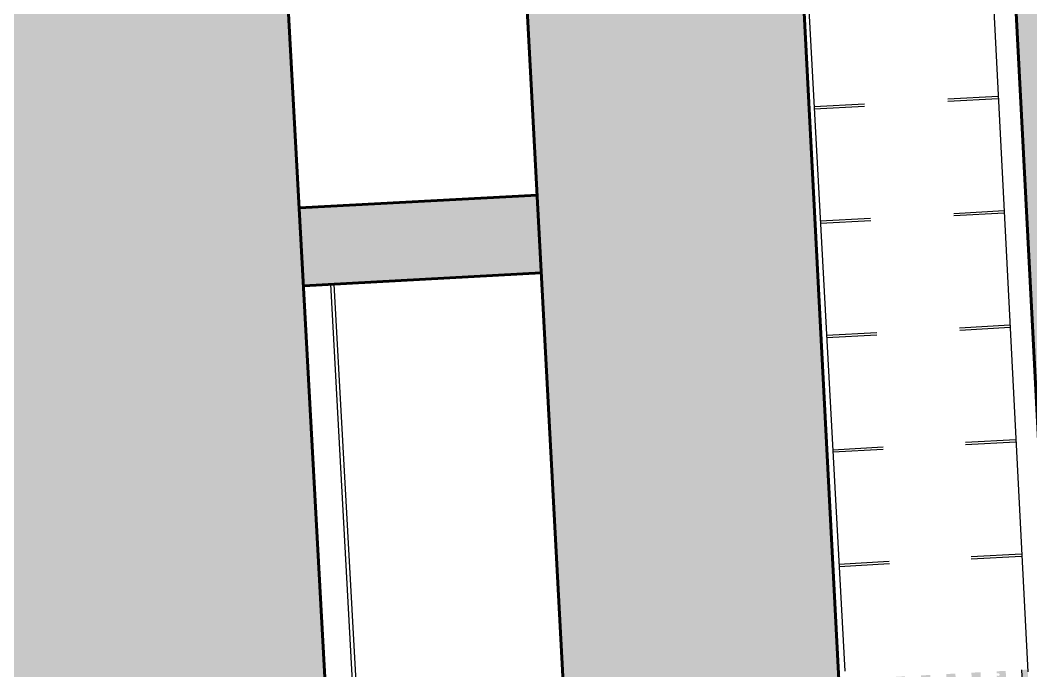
# Model space of a CAD drawing. Header units: millimetres. Extents: x 34038 to 35840, y 10511 to 10922.
# Drawn here: x 35574.67 to 35618.8, y 10799.68 to 10828.08 of the extents above; entities that cross this region are included whole.
import ezdxf

# ---------------------------------------------------------------- set-up
doc = ezdxf.new("R2010")
doc.units = ezdxf.units.MM
for name, color, linetype in [('GUIA', 7, 'Continuous'), ('MANTER', 150, 'Continuous'), ('PINTURA BRANCA', 7, 'Continuous')]:
    doc.layers.add(name, color=color, linetype=linetype)
doc.layers.add('PROJEÇÃO DAS EDIFICAÇÕES', color=4, linetype='Continuous', lineweight=60)

msp = doc.modelspace()

# ---------------------------------------------------------------- hatches: boundary and pattern name
at = {"layer": 'MANTER'}
h = msp.add_hatch(color=170, dxfattribs=at)
h.dxf.hatch_style = 1
h.paths.add_polyline_path([(35652.692, 10857.152), (35616.743, 10855.437), (35619.667, 10799.684), (35632.272, 10800.297), (35631.573, 10814.68), (35632.172, 10814.709), (35630.846, 10841.994), (35639.569, 10842.41), (35640.881, 10815.407), (35641.441, 10815.434), (35642.188, 10800.853), (35655.705, 10801.507)])
h = msp.add_hatch(color=170, dxfattribs=at)
h.dxf.hatch_style = 1
h.paths.add_polyline_path([(35607.907, 10847.748), (35598.049, 10847.325), (35598.323, 10842.234), (35595.087, 10842.06), (35594.798, 10847.335), (35584.918, 10846.794), (35585.195, 10841.644), (35583.875, 10841.58), (35583.635, 10846.484), (35571.663, 10845.898), (35571.927, 10840.994), (35571.576, 10840.978), (35573.997, 10796.763), (35588.077, 10797.52), (35586.125, 10833.166), (35596.527, 10833.726), (35598.443, 10798.077), (35610.445, 10798.722)])
h = msp.add_hatch(color=170, dxfattribs=at)
h.dxf.hatch_style = 1
h.paths.add_polyline_path([(35597.241, 10820.445), (35586.852, 10819.886), (35587.038, 10816.491), (35597.423, 10817.05)])
at = {"layer": 'PINTURA BRANCA'}
h = msp.add_hatch(color=256, dxfattribs=at)
h.paths.add_polyline_path([(35611.137, 10798.895), (35610.737, 10798.874), (35610.743, 10798.775), (35611.142, 10798.796)])
h.paths.add_polyline_path([(35612.246, 10798.755), (35611.847, 10798.734), (35611.912, 10797.542), (35612.311, 10797.564)])
h.paths.add_polyline_path([(35620.114, 10795.882), (35620.105, 10796.044, -0.02977), (35619.674, 10796.613), (35619.684, 10796.421, 0.028282)])
h.paths.add_polyline_path([(35619.746, 10795.285), (35620.145, 10795.307), (35620.114, 10795.882, -0.028282), (35619.684, 10796.421)])
h.paths.add_polyline_path([(35618.9, 10797.941, -0.013093), (35618.803, 10798.246), (35618.484, 10798.229), (35618.648, 10795.225), (35619.047, 10795.247)])
h.paths.add_polyline_path([(35617.785, 10798.193), (35617.48, 10798.177, -0.301511), (35617.414, 10798.174), (35617.385, 10798.173), (35617.549, 10795.165), (35617.949, 10795.187)])
h.paths.add_polyline_path([(35616.451, 10795.105), (35616.85, 10795.127), (35616.686, 10798.136), (35616.548, 10798.129), (35616.476, 10799.521), (35616.611, 10799.528), (35616.606, 10799.62), (35616.206, 10799.599)])
h.paths.add_polyline_path([(35615.352, 10795.046), (35615.752, 10795.067), (35615.507, 10799.561), (35615.108, 10799.539)])
h.paths.add_polyline_path([(35614.409, 10799.501), (35614.009, 10799.479), (35614.254, 10794.986), (35614.654, 10795.007)])
h.paths.add_polyline_path([(35613.31, 10799.441), (35612.911, 10799.419), (35613.156, 10794.926), (35613.555, 10794.948)])
h.paths.add_polyline_path([(35612.316, 10797.464), (35611.917, 10797.442), (35612.057, 10794.866), (35612.457, 10794.888)])
h.paths.add_polyline_path([(35610.959, 10794.806), (35611.358, 10794.828), (35611.218, 10797.406), (35610.818, 10797.386)])
h.paths.add_polyline_path([(35611.148, 10798.696), (35610.825, 10798.679, -0.023646), (35610.779, 10798.104), (35610.813, 10797.483), (35611.213, 10797.504)])
h.paths.add_polyline_path([(35611.114, 10799.321), (35610.714, 10799.3), (35610.737, 10798.874), (35611.137, 10798.895)])
h.paths.add_polyline_path([(35611.148, 10798.696), (35611.142, 10798.796), (35610.743, 10798.775), (35610.779, 10798.104, 0.023646), (35610.825, 10798.679)])
h.paths.add_polyline_path([(35611.218, 10797.406), (35611.213, 10797.504), (35610.813, 10797.483), (35610.818, 10797.386)])
h.paths.add_polyline_path([(35611.912, 10797.542), (35611.917, 10797.442), (35612.316, 10797.464), (35612.311, 10797.564)])
h.paths.add_polyline_path([(35611.841, 10798.834), (35611.847, 10798.734), (35612.246, 10798.755), (35612.241, 10798.855)])
h.paths.add_polyline_path([(35611.836, 10798.931), (35611.841, 10798.834), (35612.241, 10798.855), (35612.235, 10798.952)])
h.paths.add_polyline_path([(35612.235, 10798.952), (35612.212, 10799.381), (35611.813, 10799.359), (35611.836, 10798.931)])
h.paths.add_polyline_path([(35616.581, 10799.426), (35616.616, 10799.428), (35616.611, 10799.528), (35616.476, 10799.521), (35616.548, 10798.129), (35616.686, 10798.136), (35616.681, 10798.236), (35616.643, 10798.234)], flags=17)
h.paths.add_polyline_path([(35616.616, 10799.428), (35616.581, 10799.426), (35616.643, 10798.234), (35616.681, 10798.236)], flags=16)
h.paths.add_polyline_path([(35617.504, 10798.226, -0.237732), (35617.48, 10798.177), (35617.785, 10798.193), (35617.715, 10799.485), (35617.413, 10799.469, -0.301511), (35617.347, 10799.466), (35617.315, 10799.464), (35617.38, 10798.272), (35617.409, 10798.274, -0.301511), (35617.475, 10798.277, -0.265118)])
h.paths.add_polyline_path([(35617.709, 10799.585), (35617.704, 10799.68), (35617.305, 10799.659), (35617.31, 10799.564), (35617.342, 10799.566, -0.301511), (35617.408, 10799.569)])
h.paths.add_polyline_path([(35617.715, 10799.485), (35617.709, 10799.585), (35617.408, 10799.569, -0.265118), (35617.438, 10799.518, -0.237732), (35617.413, 10799.469)])
h.paths.add_polyline_path([(35618.883, 10798.25), (35618.878, 10798.347, -0.054485), (35618.669, 10799.634), (35618.408, 10799.621), (35618.484, 10798.229)])
h.paths.add_polyline_path([(35618.403, 10799.718), (35618.408, 10799.621), (35618.669, 10799.634, -0.000944), (35618.668, 10799.657), (35618.664, 10799.733)])
h.paths.add_polyline_path([(35610.185, 10796.147, -0.030275), (35609.819, 10795.511), (35609.861, 10794.746), (35610.26, 10794.768)])
h.paths.add_polyline_path([(35609.81, 10795.682), (35609.819, 10795.511, 0.030275), (35610.185, 10796.147), (35610.174, 10796.353, -0.031857)])

# ---------------------------------------------------------------- linework, layer by layer
at = {"ltscale": 5}
for p, q in [((35589.253, 10797.982), (35588.236, 10816.556)), ((35589.395, 10798.141), (35588.386, 10816.564))]:
    msp.add_line(p, q, dxfattribs=at)
at = {"layer": 'GUIA'}
msp.add_line((35615.574, 10859.653), (35618.669, 10799.633), dxfattribs=at)
at = {"layer": 'MANTER'}
for points in [[(35642.187, 10800.853), (35655.705, 10801.507), (35652.692, 10857.152), (35616.743, 10855.437), (35619.667, 10799.684), (35632.272, 10800.297), (35631.573, 10814.68), (35632.172, 10814.709), (35630.846, 10841.994), (35639.569, 10842.41), (35640.881, 10815.407), (35641.441, 10815.434), (35642.189, 10800.852)], [(35598.443, 10798.077), (35610.445, 10798.722), (35607.907, 10847.748), (35598.049, 10847.325), (35598.323, 10842.234), (35595.087, 10842.06), (35594.798, 10847.335), (35584.918, 10846.794), (35585.195, 10841.644), (35583.875, 10841.58), (35583.635, 10846.484), (35571.663, 10845.898), (35571.927, 10840.994), (35571.576, 10840.978), (35573.997, 10796.763), (35588.077, 10797.52), (35586.125, 10833.166), (35596.527, 10833.726), (35598.443, 10798.077)]]:
    msp.add_lwpolyline(points, dxfattribs=at)
at = {"layer": 'PINTURA BRANCA'}
for p, q in [((35607.963, 10849.528), (35610.679, 10799.659)), ((35609.336, 10824.312), (35611.533, 10824.431)), ((35617.374, 10824.749), (35615.177, 10824.63)), ((35617.379, 10824.649), (35615.182, 10824.53)), ((35609.342, 10824.212), (35611.538, 10824.331)), ((35617.631, 10819.756), (35615.434, 10819.636)), ((35617.637, 10819.656), (35615.44, 10819.536)), ((35609.608, 10819.319), (35611.805, 10819.439)), ((35609.614, 10819.219), (35611.81, 10819.339)), ((35617.889, 10814.763), (35615.692, 10814.643)), ((35617.894, 10814.663), (35615.697, 10814.543)), ((35609.88, 10814.326), (35612.077, 10814.446)), ((35609.885, 10814.227), (35612.082, 10814.346)), ((35610.152, 10809.334), (35612.349, 10809.454)), ((35610.157, 10809.234), (35612.354, 10809.354)), ((35618.146, 10809.769), (35615.949, 10809.65)), ((35618.151, 10809.669), (35615.955, 10809.55)), ((35618.389, 10804.775), (35616.192, 10804.655)), ((35618.394, 10804.675), (35616.198, 10804.556)), ((35610.424, 10804.341), (35612.621, 10804.461)), ((35610.429, 10804.241), (35612.626, 10804.361))]:
    msp.add_line(p, q, dxfattribs=at)
msp.add_lwpolyline([(35618.648, 10795.225), (35618.403, 10799.718)], dxfattribs=at)
at = {"layer": 'PROJEÇÃO DAS EDIFICAÇÕES', "color": 3}
for p, q in [((35586.875, 10819.887), (35597.241, 10820.445)), ((35587.057, 10816.492), (35597.423, 10817.05))]:
    msp.add_line(p, q, dxfattribs=at)
at = {"layer": 'PROJEÇÃO DAS EDIFICAÇÕES'}
for points in [[(35642.187, 10800.853), (35655.705, 10801.507), (35652.692, 10857.152), (35616.743, 10855.437), (35619.667, 10799.684), (35632.272, 10800.297), (35631.573, 10814.68), (35632.172, 10814.709), (35630.846, 10841.994), (35639.569, 10842.41), (35640.881, 10815.407), (35641.441, 10815.434), (35642.189, 10800.852)], [(35598.443, 10798.077), (35610.445, 10798.722), (35607.907, 10847.748), (35598.049, 10847.325), (35598.323, 10842.234), (35595.087, 10842.06), (35594.798, 10847.335), (35584.918, 10846.794), (35585.195, 10841.644), (35583.875, 10841.58), (35583.635, 10846.484), (35571.664, 10845.898), (35571.927, 10840.994), (35571.576, 10840.978), (35573.997, 10796.763), (35588.077, 10797.52), (35586.125, 10833.166), (35596.527, 10833.726), (35598.443, 10798.077)]]:
    msp.add_lwpolyline(points, dxfattribs=at)

doc.saveas('drawing.dxf')
